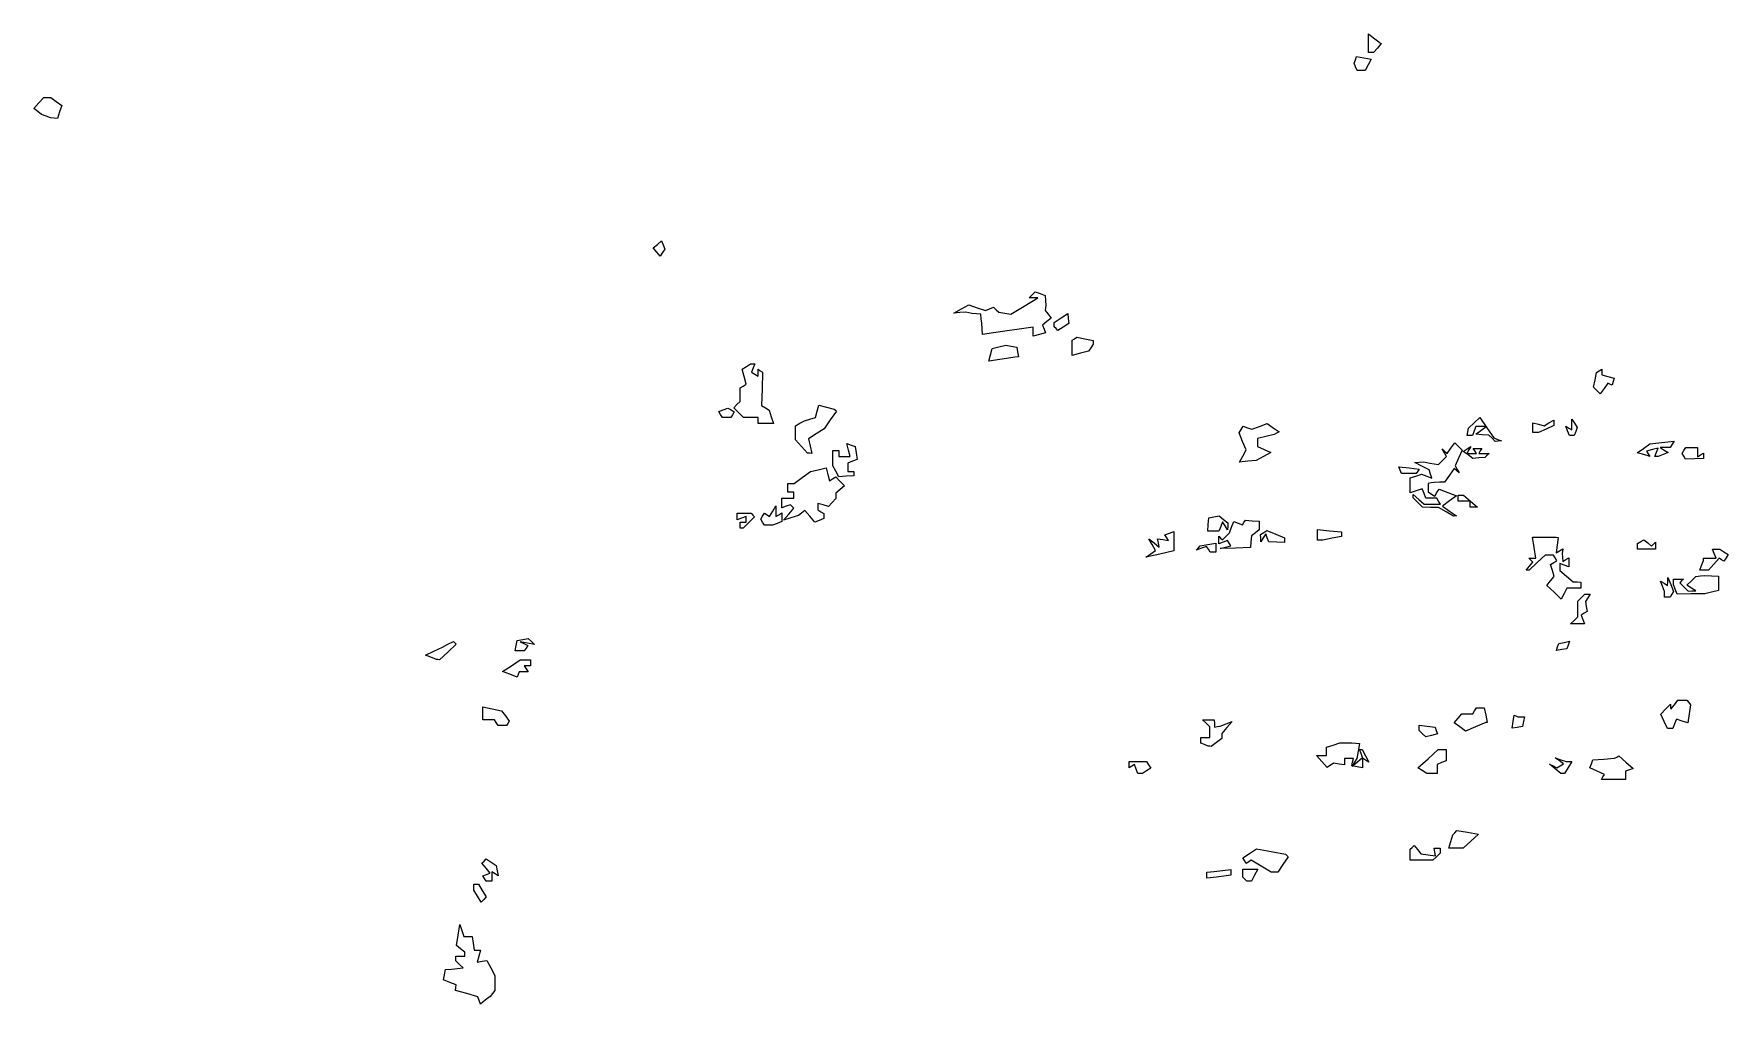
# Model space of a CAD drawing. Extents: x 0 to 4532, y 0 to 2620.
# Drawn here: x 1572 to 2138, y 1390 to 1714 of the extents above; entities that cross this region are included whole.
import ezdxf

# ---------------------------------------------------------------- set-up
doc = ezdxf.new("R2010")
doc.units = 0
doc.layers.add('Layer_1', color=7, linetype='CONTINUOUS')

msp = doc.modelspace()

# ---------------------------------------------------------------- linework, layer by layer
at = {"layer": 'Layer_1', "color": 7}
for points in [[(2018.000035, 1711.241563), (2018.000035, 1714.36404), (2019.750036, 1713.024556), (2021.500036, 1711.685072), (2021.892538, 1711.426269), (2022.285037, 1711.167466), (2021.020136, 1709.643305), (2019.755138, 1708.119143), (2018.877636, 1708.119143), (2018.000035, 1708.119143)], [(2013.754336, 1703.369126), (2013.294636, 1704.619149), (2013.682234, 1705.723782), (2014.069835, 1706.828444), (2016.510236, 1706.361946), (2018.950637, 1705.89542), (2017.940137, 1704.007262), (2016.929636, 1702.119132), (2015.571835, 1702.119132), (2014.214036, 1702.119132)], [(1575.999908, 1686.832251), (1574.499907, 1687.387587), (1573.224707, 1688.396693), (1571.949408, 1689.405799), (1573.629707, 1691.262436), (1575.309907, 1693.119044), (1576.46381, 1693.119044), (1577.617607, 1693.119044), (1579.43131, 1691.792855), (1581.245011, 1690.466665), (1580.555109, 1688.292831), (1579.865111, 1686.119054), (1578.68251, 1686.197858), (1577.49991, 1686.276661), (1575.999908, 1686.831996)], [(1780.149367, 1641.4391), (1778.975268, 1642.853673), (1780.370868, 1644.011882), (1781.766368, 1645.17009), (1782.290668, 1643.803875), (1782.814968, 1642.437689), (1782.069168, 1641.231093), (1781.323468, 1640.024384)], [(1906.000005, 1614.842779), (1906.000005, 1616.37918), (1901.250002, 1615.67248), (1896.500002, 1614.965678), (1892.75, 1614.437379), (1889, 1613.908978), (1888.884687, 1615.764078), (1888.769288, 1617.61908), (1888.634699, 1619.119078), (1888.499997, 1620.61908), (1886.999995, 1620.753782), (1885.499994, 1620.888371), (1884.499996, 1621.118856), (1883.499995, 1621.34937), (1881.499993, 1621.19148), (1879.499994, 1621.033675), (1881.999994, 1622.398674), (1884.499996, 1623.763774), (1887.262495, 1622.839274), (1890.024997, 1621.914675), (1891.390696, 1622.438775), (1892.756298, 1622.962774), (1893.628097, 1622.127375), (1894.499997, 1621.291974), (1896.499999, 1620.983975), (1898.499998, 1620.675875), (1902.999999, 1623.387977), (1907.500001, 1626.100175), (1906.05, 1626.110096), (1904.600001, 1626.120018), (1905.632802, 1627.152818), (1906.6656, 1628.185619), (1908.332803, 1627.545819), (1910.000003, 1626.906017), (1910.118406, 1625.263016), (1910.23681, 1623.620018), (1910.083314, 1622.764717), (1909.929817, 1621.909516), (1910.977216, 1620.647415), (1912.024718, 1619.385416), (1910.571817, 1618.179614), (1909.118916, 1616.973815), (1909.616016, 1615.678313), (1910.113117, 1614.382815), (1908.056615, 1613.845014), (1906.000016, 1613.307214), (1906.000016, 1614.843714)], [(1913.607805, 1615.84458), (1913.000006, 1616.452379), (1913.000006, 1617.17078), (1913.000006, 1617.88908), (1915.295608, 1619.39318), (1917.591107, 1620.89728), (1917.718922, 1619.200881), (1917.846736, 1617.504379), (1916.031136, 1616.370579), (1914.215636, 1615.236777)], [(1891.6865, 1607.02848), (1892.239001, 1609.140981), (1894.540399, 1609.718579), (1896.841801, 1610.296178), (1898.659401, 1609.946179), (1900.477002, 1609.59608), (1900.779703, 1608.02428), (1901.082503, 1606.452378), (1899.791202, 1606.284368), (1898.500001, 1606.116359), (1894.8171, 1605.516159), (1891.134101, 1604.915858)], [(1919.000009, 1609.451681), (1919.000009, 1612.001079), (1919.755709, 1612.468082), (1920.511409, 1612.935181), (1923.255709, 1612.410581), (1926.00001, 1611.885879), (1925.984986, 1611.25248), (1925.969963, 1610.619079), (1925.225261, 1609.448378), (1924.48056, 1608.27768), (1921.74056, 1607.589978), (1919.000559, 1606.902279), (1919.000559, 1609.451681)], [(1813.999977, 1585.118961), (1813.999977, 1586.118962), (1811.571376, 1586.118962), (1809.142876, 1586.118962), (1807.507075, 1587.754663), (1805.871375, 1589.390362), (1806.935675, 1590.454664), (1807.999975, 1591.518963), (1807.999975, 1593.759964), (1807.999975, 1596.000965), (1809.003676, 1596.621265), (1810.007276, 1597.241565), (1809.368276, 1599.787565), (1808.729276, 1602.333667), (1810.114676, 1603.210968), (1811.499976, 1604.088368), (1812.218577, 1604.103391), (1812.937177, 1604.118415), (1812.400377, 1602.719616), (1811.863677, 1601.320715), (1812.931777, 1600.660514), (1813.999977, 1600.000413), (1813.999977, 1601.118415), (1813.999977, 1602.236414), (1814.750577, 1601.772515), (1815.501278, 1601.308614), (1815.333277, 1595.716914), (1815.165276, 1590.125312), (1816.451676, 1589.371809), (1817.737976, 1588.618411), (1818.436376, 1586.368411), (1819.134777, 1584.11841), (1816.567378, 1584.11841), (1813.999977, 1584.11841), (1813.999977, 1585.118411)], [(2094.385152, 1595.133971), (2093.297045, 1596.222073), (2093.767965, 1598.685372), (2094.238856, 1601.148675), (2095.119467, 1601.692873), (2096.00005, 1602.237074), (2096.00005, 1601.294673), (2096.00005, 1600.352374), (2098.105456, 1599.801772), (2100.210748, 1599.251174), (2099.830452, 1598.110174), (2099.45007, 1596.969073), (2098.768054, 1597.294074), (2098.086152, 1597.619072), (2096.779748, 1595.832474), (2095.473345, 1594.045773)], [(1801.495573, 1587.126061), (1800.873173, 1588.133063), (1802.388674, 1588.714662), (1803.904174, 1589.296161), (1804.968375, 1588.638464), (1806.032575, 1587.980763), (1805.457275, 1587.049863), (1804.881975, 1586.118962), (1803.499974, 1586.118962), (1802.117974, 1586.118962)], [(1828.484981, 1576.429468), (1826.469981, 1578.619068), (1826.484976, 1581.00397), (1826.499971, 1583.388868), (1827.999972, 1584.18177), (1829.499972, 1584.974771), (1831.344873, 1585.55197), (1833.189873, 1586.129169), (1833.730973, 1588.198371), (1834.272074, 1590.267572), (1836.883977, 1589.612071), (1839.495877, 1588.956471), (1839.856977, 1588.595371), (1840.218176, 1588.234271), (1838.134974, 1585.30857), (1836.051676, 1582.382968), (1833.437673, 1580.670269), (1830.823673, 1578.957468), (1831.430873, 1576.538267), (1832.038073, 1574.119067), (1831.269073, 1574.179076), (1830.499973, 1574.239085), (1828.484972, 1576.428586)], [(2059.349147, 1579.16986), (2058.298247, 1580.22076), (2056.086347, 1580.387465), (2053.874546, 1580.554057), (2055.628447, 1581.836457), (2057.382347, 1583.118959), (2055.659747, 1583.118959), (2053.937246, 1583.118959), (2053.361648, 1581.618957), (2052.786047, 1580.118956), (2051.893046, 1580.118956), (2051.000047, 1580.118956), (2051.250035, 1581.368959), (2051.500022, 1582.618958), (2053.406024, 1584.371558), (2055.312024, 1586.124158), (2057.629424, 1582.713757), (2059.946827, 1579.303357), (2061.223427, 1578.790057), (2062.500027, 1578.276855), (2061.450026, 1578.197854), (2060.400027, 1578.118852), (2059.349124, 1579.169755)], [(1976.057425, 1573.226266), (1977.167524, 1575.300567), (1975.987424, 1578.149466), (1974.807423, 1580.998368), (1975.504825, 1582.126869), (1976.202324, 1583.255371), (1977.609825, 1582.715268), (1979.017426, 1582.175169), (1981.584124, 1583.15107), (1984.150826, 1584.126869), (1986.148827, 1582.727369), (1988.146927, 1581.327868), (1987.323428, 1580.861769), (1986.500028, 1580.395569), (1983.750027, 1579.738269), (1981.000026, 1579.080968), (1981.000026, 1577.752868), (1981.000026, 1576.424666), (1983.229526, 1575.429867), (1985.458928, 1574.435067), (1983.000226, 1573.119165), (1980.541524, 1571.803364), (1977.744426, 1571.477666), (1974.947225, 1571.151965)], [(2073.000051, 1582.735562), (2073.000051, 1584.35226), (2074.858054, 1583.866362), (2076.715952, 1583.380461), (2078.358055, 1584.299462), (2080.000055, 1585.218361), (2080.000055, 1584.32916), (2080.000055, 1583.43996), (2077.452955, 1582.279461), (2074.905954, 1581.11896), (2073.952952, 1581.11896), (2073.000051, 1581.11896)], [(2084.618457, 1581.67086), (2084.022954, 1583.22286), (2085.011557, 1582.61186), (2086.000055, 1582.00096), (2086.015079, 1583.809961), (2086.030102, 1585.618961), (2086.922302, 1584.20966), (2087.814501, 1582.800362), (2087.300001, 1581.459659), (2086.785502, 1580.118959), (2085.999457, 1580.118959), (2085.213455, 1580.118959), (2084.617856, 1581.67086)], [(1839.979286, 1568.157774), (1838.999984, 1569.987473), (1838.999984, 1572.553276), (1838.999984, 1575.118974), (1839.999985, 1575.118974), (1840.999986, 1575.118974), (1840.999986, 1574.118976), (1840.999986, 1573.118975), (1842.906385, 1573.118975), (1844.812787, 1573.118975), (1844.254687, 1575.252874), (1843.696687, 1577.386776), (1845.098386, 1576.924576), (1846.499988, 1576.462276), (1846.820088, 1574.286175), (1847.140286, 1572.110073), (1845.570085, 1571.507475), (1843.999986, 1570.904974), (1843.999986, 1569.511972), (1843.999986, 1568.118973), (1844.999987, 1568.118973), (1845.999988, 1568.118973), (1845.999287, 1567.368974), (1845.998587, 1566.618971), (1843.478586, 1566.473469), (1840.958486, 1566.327967)], [(2044.000043, 1554.618969), (2041.500044, 1556.04807), (2038.821442, 1556.083078), (2036.142942, 1556.118086), (2034.571442, 1557.689486), (2033.000041, 1559.260989), (2033.000041, 1559.844486), (2033.000041, 1560.428086), (2034.82874, 1558.773086), (2036.65754, 1557.118087), (2039.387844, 1557.118087), (2042.118042, 1557.118087), (2041.500044, 1558.118087), (2040.882043, 1559.118088), (2039.048043, 1559.118088), (2037.214041, 1559.118088), (2036.611942, 1560.687088), (2036.009943, 1562.255988), (2034.004941, 1561.619687), (2032.00004, 1560.983289), (2032.00004, 1563.483288), (2032.00004, 1565.983291), (2033.85914, 1566.57339), (2035.718241, 1567.163391), (2037.495643, 1566.481389), (2039.272941, 1565.79939), (2038.807543, 1567.208791), (2038.342143, 1568.618089), (2035.921043, 1569.853391), (2033.500042, 1571.088591), (2035.00004, 1571.221791), (2036.500042, 1571.354878), (2037.500043, 1571.131366), (2038.500044, 1570.907769), (2039.979242, 1570.670679), (2041.458343, 1570.433589), (2042.792943, 1571.768192), (2044.127543, 1573.102792), (2043.403444, 1574.360391), (2042.679345, 1575.618093), (2043.490844, 1574.883593), (2044.302245, 1574.149193), (2045.583845, 1575.883591), (2046.865446, 1577.618092), (2048.105646, 1576.395191), (2049.345745, 1575.172393), (2048.160244, 1572.570292), (2046.974645, 1569.968191), (2047.647644, 1568.793191), (2048.320745, 1567.618091), (2047.485644, 1568.376189), (2046.650546, 1569.13419), (2045.075344, 1566.842991), (2043.500043, 1564.551788), (2041.750043, 1564.459804), (2040.000042, 1564.367792), (2039.000041, 1564.242784), (2038.000043, 1564.117776), (2038.000043, 1562.676775), (2038.000043, 1561.235774), (2039.111843, 1560.548672), (2040.223642, 1559.861574), (2040.944844, 1561.028374), (2041.665944, 1562.195273), (2044.571443, 1561.090674), (2047.476845, 1559.985972), (2045.151145, 1558.231774), (2042.825544, 1556.477573), (2045.162844, 1554.850072), (2047.500044, 1553.22267), (2047.000046, 1553.205662), (2046.500046, 1553.188654), (2044.000043, 1554.617755)], [(2051.314545, 1573.631065), (2049.697045, 1574.813768), (2051.003046, 1575.620967), (2052.309047, 1576.428068), (2051.595547, 1575.273567), (2050.882046, 1574.119067), (2052.500046, 1574.119067), (2054.118048, 1574.119067), (2053.603046, 1574.952368), (2053.088048, 1575.785768), (2054.500048, 1575.785768), (2055.912047, 1575.785768), (2055.397046, 1574.952368), (2054.882047, 1574.119067), (2056.607647, 1574.119067), (2058.333349, 1574.119067), (2057.646347, 1573.432067), (2056.959347, 1572.744966), (2054.945648, 1572.596657), (2052.932046, 1572.448263)], [(2109.657661, 1573.826165), (2107.815254, 1574.301266), (2109.957368, 1575.801767), (2112.099567, 1577.302168), (2116.143559, 1577.766766), (2120.187466, 1578.231368), (2119.53476, 1577.175167), (2118.882055, 1576.119066), (2117.191075, 1576.104042), (2115.500066, 1576.089018), (2116.833852, 1575.24352), (2118.167752, 1574.397919), (2116.50217, 1573.758817), (2114.836475, 1573.119618), (2114.311272, 1573.119618), (2113.786069, 1573.119618), (2114.318274, 1574.506418), (2114.850479, 1575.893218), (2112.936468, 1575.392719), (2111.022572, 1574.892219), (2111.570367, 1574.005919), (2112.118078, 1573.119618), (2111.809073, 1573.235612), (2111.500068, 1573.351606), (2109.657661, 1573.826707)], [(2123.458478, 1573.186465), (2122.882053, 1574.119067), (2123.500062, 1575.119067), (2124.118072, 1576.119066), (2126.059068, 1576.119066), (2128.000064, 1576.119066), (2128.000064, 1574.560067), (2128.000064, 1573.001065), (2129.000071, 1573.619066), (2130.000077, 1574.237067), (2130.000077, 1573.330267), (2130.000077, 1572.423466), (2127.017462, 1572.338455), (2124.034875, 1572.253444), (2123.458478, 1573.186043)], [(1831.281182, 1553.10366), (1829.617582, 1555.046561), (1828.558782, 1554.205158), (1827.499981, 1553.363858), (1824.99998, 1552.608558), (1822.49998, 1551.853258), (1824.25218, 1553.817359), (1826.004381, 1555.781361), (1825.404381, 1556.381359), (1824.80448, 1556.981261), (1823.40218, 1556.44316), (1821.999979, 1555.905059), (1821.999979, 1557.51206), (1821.999979, 1559.119061), (1823.99998, 1559.119061), (1825.999981, 1559.119061), (1825.999981, 1560.119062), (1825.999981, 1561.119063), (1824.99998, 1561.119063), (1823.99998, 1561.119063), (1823.99998, 1562.619061), (1823.99998, 1564.119063), (1825.04048, 1564.119063), (1826.080981, 1564.119063), (1828.790482, 1566.071862), (1831.499982, 1568.024763), (1834.113883, 1568.646163), (1836.727884, 1569.267563), (1837.296585, 1567.092664), (1837.865385, 1564.917863), (1838.940385, 1565.582163), (1840.015286, 1566.246564), (1841.479786, 1564.782163), (1842.944185, 1563.317663), (1841.472085, 1562.095961), (1839.999985, 1560.87416), (1839.999985, 1559.95436), (1839.999985, 1559.034662), (1838.779485, 1557.728159), (1837.559085, 1556.42156), (1835.779482, 1556.886961), (1833.999983, 1557.352362), (1833.999983, 1556.294661), (1833.999983, 1555.23706), (1834.999983, 1554.619059), (1835.999984, 1554.001058), (1835.999984, 1553.16706), (1835.999984, 1552.333058), (1834.472383, 1551.746859), (1832.944783, 1551.160657)], [(2028.672539, 1568.529965), (2028.22714, 1569.690966), (2031.60554, 1569.296564), (2034.984042, 1568.902166), (2034.510242, 1568.135564), (2034.036541, 1567.369064), (2031.577341, 1567.369064), (2029.118041, 1567.369064)], [(2052.000045, 1557.118971), (2052.000045, 1558.118969), (2050.000046, 1558.118969), (2048.000044, 1558.118969), (2048.000044, 1559.11897), (2048.000044, 1560.118971), (2048.889245, 1560.118971), (2049.778445, 1560.118971), (2052.139246, 1558.15227), (2054.500048, 1556.185468), (2053.250048, 1556.152473), (2052.000045, 1556.119477), (2052.000045, 1557.119561)], [(1807.999975, 1550.11914), (1807.999975, 1551.119141), (1808.999976, 1551.119141), (1809.999976, 1551.119141), (1809.999976, 1552.08774), (1809.999976, 1553.056341), (1808.499976, 1552.480741), (1806.999975, 1551.90514), (1806.999975, 1553.012141), (1806.999975, 1554.119141), (1809.333276, 1554.119141), (1811.666677, 1554.119141), (1812.249977, 1553.535842), (1812.833277, 1552.95244), (1810.916676, 1551.035839), (1808.999976, 1549.119139), (1808.499976, 1549.119139), (1807.999975, 1549.119139)], [(1815.499978, 1551.119141), (1814.881977, 1552.119142), (1815.510078, 1553.135442), (1816.138178, 1554.151742), (1817.007578, 1553.614441), (1817.877078, 1553.07704), (1818.908079, 1554.848141), (1819.939179, 1556.619143), (1819.969178, 1554.810143), (1819.999177, 1553.001142), (1820.999177, 1553.61914), (1821.999177, 1554.237142), (1821.999177, 1552.785142), (1821.999177, 1551.33314), (1820.417377, 1550.72614), (1818.835577, 1550.11914), (1817.476378, 1550.11914), (1816.117178, 1550.11914), (1815.499177, 1551.119141)], [(1964.499622, 1550.369139), (1964.66491, 1552.61914), (1966.380509, 1552.951737), (1968.096111, 1553.284338), (1969.548011, 1552.079239), (1971.00001, 1550.874239), (1970.984987, 1549.746738), (1970.969963, 1548.619136), (1970.124462, 1549.952936), (1969.278864, 1551.286839), (1968.671062, 1549.702937), (1968.063362, 1548.119138), (1966.199063, 1548.119138), (1964.334761, 1548.119138), (1964.500163, 1550.369139)], [(1970.262223, 1542.786618), (1972.024523, 1543.270818), (1971.480222, 1544.151418), (1970.935922, 1545.03212), (1969.468023, 1544.46872), (1968.000022, 1543.905419), (1968.000022, 1545.179119), (1968.000022, 1546.45272), (1968.619021, 1545.833718), (1969.238122, 1545.21462), (1970.425022, 1546.417021), (1971.611923, 1547.619421), (1972.314422, 1549.47322), (1973.016924, 1551.326921), (1974.476424, 1550.76682), (1975.935924, 1550.206719), (1976.425623, 1550.999122), (1976.915325, 1551.79142), (1979.207724, 1551.622532), (1981.500026, 1551.453643), (1981.526105, 1550.036544), (1981.552184, 1548.619442), (1980.231785, 1547.600143), (1978.911384, 1546.580843), (1978.758795, 1544.600143), (1978.606206, 1542.619442), (1973.553505, 1542.460928), (1968.500904, 1542.302443), (1970.263104, 1542.786643)], [(1945.245815, 1540.557415), (1946.812615, 1541.703114), (1945.729215, 1543.661316), (1944.645916, 1545.619618), (1946.379316, 1544.200316), (1948.112816, 1542.781116), (1947.806416, 1544.200316), (1947.500016, 1545.619618), (1949.350417, 1545.302715), (1951.200718, 1544.985816), (1950.606117, 1545.947915), (1950.011516, 1546.910017), (1951.505718, 1547.483418), (1953.000019, 1548.056818), (1953.000019, 1544.815615), (1953.000019, 1541.574316), (1948.339517, 1540.493015), (1943.679114, 1539.411815)], [(1984.234927, 1545.952938), (1983.721726, 1547.28684), (1982.876125, 1545.952938), (1982.030627, 1544.619138), (1982.015603, 1545.81014), (1982.000579, 1547.001139), (1983.060981, 1547.656439), (1984.121281, 1548.311741), (1987.060982, 1547.094138), (1990.000584, 1545.876539), (1990.000584, 1545.103638), (1990.000584, 1544.330738), (1987.374681, 1544.474936), (1984.748681, 1544.619135), (1984.23548, 1545.952935)], [(2001.000031, 1546.89554), (2001.000031, 1548.672039), (2005.000032, 1548.290541), (2009.000033, 1547.90904), (2009.000033, 1547.139138), (2009.000033, 1546.369138), (2005.875033, 1545.744138), (2002.750031, 1545.119138), (2001.875032, 1545.119138), (2001.000031, 1545.119138)], [(2080.080956, 1527.690512), (2077.661854, 1530.007212), (2078.913555, 1531.515411), (2080.165255, 1533.023613), (2079.541953, 1534.987513), (2078.918654, 1536.951314), (2079.975654, 1537.604513), (2081.032654, 1538.257814), (2080.457354, 1539.188714), (2079.882054, 1540.119615), (2078.492553, 1540.119615), (2077.103055, 1540.119615), (2074.405554, 1537.619613), (2071.708053, 1535.119613), (2071.231552, 1535.119613), (2070.755153, 1535.119613), (2071.868951, 1536.461614), (2072.982652, 1537.803613), (2072.324753, 1538.461613), (2071.666752, 1539.119614), (2072.827951, 1539.119614), (2073.989153, 1539.119614), (2073.432953, 1542.619615), (2072.876653, 1546.119615), (2076.438353, 1546.119615), (2080.000055, 1546.119615), (2080.750054, 1546.073609), (2081.500054, 1546.027603), (2081.163754, 1543.461301), (2080.827454, 1540.895101), (2081.938554, 1541.5818), (2083.049656, 1542.268501), (2082.906449, 1541.444101), (2082.763243, 1540.6198), (2082.881646, 1539.3108), (2083.000049, 1538.0018), (2084.00005, 1538.619801), (2085.000051, 1539.237799), (2085.000051, 1537.7102), (2085.000051, 1536.1826), (2083.50005, 1536.758201), (2082.000048, 1537.333798), (2082.000048, 1536.137098), (2082.000048, 1534.940398), (2084.250049, 1533.063397), (2086.50005, 1531.186297), (2087.75005, 1531.153302), (2089.000052, 1531.120307), (2089.000052, 1530.120306), (2089.000052, 1529.120305), (2086.652851, 1529.120305), (2084.305651, 1529.120305), (2083.40285, 1527.247406), (2082.500049, 1525.374603), (2080.08095, 1527.691204)], [(1964.527021, 1542.075717), (1963.935921, 1543.032118), (1962.21802, 1542.416419), (1960.50002, 1541.800716), (1961.127319, 1542.504018), (1961.754621, 1543.207319), (1964.377321, 1543.682919), (1967.000021, 1544.158519), (1967.000021, 1542.639018), (1967.000021, 1541.119418), (1966.05902, 1541.119418), (1965.118022, 1541.119418)], [(2108.000073, 1543.060133), (2108.000073, 1544.001134), (2109.043875, 1544.646234), (2110.087677, 1545.291334), (2111.38586, 1544.213933), (2112.684072, 1543.136532), (2113.342078, 1543.794434), (2114.000056, 1544.452432), (2114.000056, 1543.285833), (2114.000056, 1542.119132), (2111.000065, 1542.119132), (2108.000073, 1542.119132)], [(2129.393066, 1536.701414), (2130.000077, 1538.283215), (2130.000077, 1538.701413), (2130.000077, 1539.119614), (2132.10707, 1539.119614), (2134.214063, 1539.119614), (2133.638459, 1540.619616), (2133.062856, 1542.119614), (2134.281471, 1542.104591), (2135.500057, 1542.089567), (2136.878177, 1541.216666), (2138.256269, 1540.343768), (2137.559059, 1539.215666), (2136.861878, 1538.087565), (2136.064577, 1538.580266), (2135.267361, 1539.072967), (2133.478784, 1537.096567), (2131.690065, 1535.120166), (2130.238074, 1535.120166), (2128.786055, 1535.120166), (2129.393066, 1536.701964)], [(2117.000076, 1527.037809), (2117.000076, 1527.956011), (2116.330164, 1529.701912), (2115.660167, 1531.447711), (2116.830167, 1530.724613), (2118.000054, 1530.001611), (2118.062984, 1531.310611), (2118.125913, 1532.619611), (2119.064436, 1530.277212), (2120.003016, 1527.934909), (2119.442011, 1527.02721), (2118.881119, 1526.11961), (2117.94013, 1526.11961), (2116.999112, 1526.11961), (2116.999112, 1527.037809)], [(2120.607079, 1528.701412), (2120.000068, 1530.28321), (2120.000068, 1531.201412), (2120.000068, 1532.119613), (2121.666755, 1532.119613), (2123.333357, 1532.119613), (2122.714355, 1531.500611), (2122.095268, 1530.88151), (2123.47628, 1529.500612), (2124.857178, 1528.119609), (2126.178662, 1528.134633), (2127.500061, 1528.149657), (2126.000079, 1529.098158), (2124.500069, 1530.046758), (2126.000079, 1531.504257), (2127.500061, 1532.961758), (2129.000071, 1533.158851), (2130.50008, 1533.356058), (2132.750081, 1533.237569), (2135.000082, 1533.119081), (2135.000082, 1530.735679), (2135.000082, 1528.352379), (2132.750081, 1527.749379), (2130.50008, 1527.146379), (2125.857071, 1527.132489), (2121.214062, 1527.118599), (2120.607079, 1528.7004)], [(2086.800057, 1518.319496), (2088.000057, 1519.519496), (2088.000057, 1522.119499), (2088.000057, 1524.719499), (2089.200056, 1525.919498), (2090.400059, 1527.119498), (2091.259047, 1527.119498), (2092.118059, 1527.119498), (2091.334052, 1525.869498), (2090.549958, 1524.619498), (2090.822849, 1522.958098), (2091.095769, 1521.296697), (2090.091547, 1520.676097), (2089.087345, 1520.055397), (2089.650745, 1518.587495), (2090.214046, 1517.119497), (2087.907049, 1517.119497), (2085.600047, 1517.119497)], [(1733.188154, 1509.857994), (1733.522954, 1511.596494), (1735.367654, 1511.951794), (1737.212354, 1512.307095), (1738.250255, 1511.269194), (1739.288056, 1510.231393), (1736.894055, 1510.686493), (1734.499955, 1511.141695), (1735.756154, 1510.545195), (1737.012455, 1509.948694), (1736.447156, 1509.034093), (1735.881956, 1508.119494), (1734.367653, 1508.119494), (1732.853354, 1508.119494)], [(1704.673245, 1505.979792), (1702.846545, 1506.699492), (1705.673246, 1508.026194), (1708.499947, 1509.352795), (1710.347346, 1510.305494), (1712.194747, 1511.258094), (1712.662847, 1510.789995), (1713.130949, 1510.321892), (1710.325646, 1507.720693), (1707.520347, 1505.119491), (1707.010147, 1505.189507), (1706.499945, 1505.259494), (1704.673245, 1505.979194)], [(2081.276355, 1509.449694), (2081.665756, 1510.619493), (2083.448057, 1510.964994), (2085.230355, 1511.310495), (2084.811057, 1510.052394), (2084.391657, 1508.794194), (2082.639256, 1508.537006), (2080.886854, 1508.279904)], [(1731.043052, 1500.28539), (1728.586253, 1501.20809), (1731.543053, 1503.157193), (1734.499955, 1505.106293), (1736.249955, 1505.116214), (1737.999955, 1505.126135), (1737.999955, 1504.126137), (1737.999955, 1503.126136), (1736.940954, 1503.126136), (1735.881956, 1503.126136), (1736.499954, 1502.126135), (1737.117955, 1501.126134), (1735.642354, 1501.126134), (1734.166654, 1501.126134), (1733.833254, 1500.247734), (1733.499954, 1499.369334), (1731.043052, 1500.292034)], [(2116.845956, 1484.557551), (2115.734775, 1486.996354), (2117.367475, 1488.628954), (2119.000061, 1490.261654), (2119.032093, 1489.440154), (2119.064124, 1488.618752), (2120.282313, 1490.118754), (2121.500531, 1491.618755), (2123.000513, 1491.618755), (2124.500523, 1491.618755), (2125.073915, 1490.845452), (2125.647336, 1490.072254), (2125.206038, 1487.065553), (2124.764712, 1484.058852), (2122.877716, 1484.657751), (2120.990635, 1485.256652), (2120.388613, 1483.687751), (2119.786534, 1482.118752), (2118.872133, 1482.118752), (2117.95762, 1482.118752), (2116.84641, 1484.557551)], [(1726.499953, 1484.119051), (1725.881952, 1485.119052), (1723.94095, 1485.119052), (1721.999951, 1485.119052), (1721.999951, 1487.244054), (1721.999951, 1489.369052), (1725.142251, 1488.740554), (1728.284553, 1488.112153), (1729.553553, 1486.376652), (1730.822554, 1484.641151), (1730.352252, 1483.880051), (1729.881953, 1483.119051), (1728.499952, 1483.119051), (1727.117951, 1483.119051)], [(1963.250021, 1476.781336), (1962.000019, 1477.285736), (1962.000019, 1478.202336), (1962.000019, 1479.119035), (1963.50002, 1479.119035), (1965.000022, 1479.119035), (1965.000022, 1480.919036), (1965.000022, 1482.719037), (1963.800019, 1483.919036), (1962.60002, 1485.119038), (1963.800019, 1485.119038), (1965.000022, 1485.119038), (1965.750021, 1485.119038), (1966.50002, 1485.119038), (1966.545035, 1483.869038), (1966.590049, 1482.619036), (1967.54465, 1482.794926), (1968.499149, 1482.970816), (1970.499151, 1483.714513), (1972.49915, 1484.458115), (1970.74915, 1482.459814), (1968.99915, 1480.461513), (1968.99915, 1479.650515), (1968.99915, 1478.839514), (1967.249149, 1477.511014), (1965.499149, 1476.182614), (1964.999149, 1476.229612), (1964.499148, 1476.276611), (1963.249148, 1476.78101)], [(2048.592545, 1482.67506), (2046.703244, 1484.056559), (2047.974144, 1485.587761), (2049.244945, 1487.11906), (2051.063447, 1487.11906), (2052.882046, 1487.11906), (2053.500047, 1488.119061), (2054.118048, 1489.119062), (2055.442449, 1489.119062), (2056.766846, 1489.119062), (2057.244847, 1486.61906), (2057.722749, 1484.11906), (2057.483561, 1484.11906), (2057.24426, 1484.11906), (2053.863159, 1482.706261), (2050.481956, 1481.293558)], [(2066.369952, 1484.46055), (2066.699352, 1486.619048), (2067.349651, 1486.369061), (2068.000052, 1486.119073), (2069.073351, 1486.119073), (2070.146651, 1486.119073), (2069.823351, 1484.463572), (2069.500051, 1482.80807), (2067.77025, 1482.554964), (2066.040552, 1482.301972)], [(2036.084341, 1480.434759), (2035.00004, 1481.51906), (2035.00004, 1482.385458), (2035.00004, 1483.251859), (2037.672942, 1482.935459), (2040.345844, 1482.619059), (2040.713843, 1481.49636), (2041.081843, 1480.373658), (2039.125242, 1479.862059), (2037.168741, 1479.35036)], [(2002.478732, 1471.142655), (2000.690031, 1473.119055), (2002.345031, 1473.119055), (2004.000033, 1473.119055), (2004.000033, 1474.502453), (2004.000033, 1475.885755), (2006.250034, 1476.646056), (2008.500035, 1477.406254), (2010.500034, 1477.381309), (2012.500036, 1477.356364), (2013.769634, 1477.237366), (2015.039137, 1477.118481), (2014.588836, 1474.634979), (2014.138436, 1472.151477), (2013.377336, 1470.884977), (2012.616135, 1469.618476), (2014.353634, 1471.028679), (2016.091037, 1472.438879), (2015.576937, 1473.778677), (2015.062834, 1475.118479), (2015.496235, 1475.118479), (2015.929635, 1475.118479), (2017.064636, 1472.997778), (2018.199535, 1470.877076), (2017.099837, 1471.556779), (2016.000036, 1472.236479), (2016.000036, 1470.604177), (2016.000036, 1468.971876), (2014.250036, 1469.354576), (2012.500036, 1469.737276), (2012.750023, 1470.927879), (2013.000011, 1472.118479), (2011.500012, 1472.118479), (2010.000011, 1472.118479), (2010.000011, 1471.055577), (2010.000011, 1469.992777), (2008.250011, 1470.280678), (2006.50001, 1470.568579), (2005.38361, 1469.867078), (2004.267309, 1469.165678), (2002.47871, 1471.142079)], [(2036.017242, 1468.08724), (2034.534342, 1469.024842), (2037.947341, 1472.071942), (2041.360242, 1475.119043), (2042.680144, 1475.119043), (2044.000043, 1475.119043), (2044.000043, 1473.226043), (2044.000043, 1471.333041), (2042.500045, 1470.757443), (2041.000043, 1470.181843), (2041.000043, 1468.650442), (2041.000043, 1467.119041), (2039.250043, 1467.134065), (2037.500043, 1467.149088), (2036.017242, 1468.08669)], [(2096.409657, 1465.972832), (2096.937355, 1466.826531), (2094.488447, 1467.942432), (2092.039454, 1469.058234), (2092.549067, 1470.386232), (2093.058651, 1471.714233), (2096.693462, 1471.959033), (2100.328159, 1472.203748), (2101.035063, 1472.640649), (2101.741854, 1473.077547), (2104.120973, 1470.963647), (2106.500063, 1468.849746), (2105.250069, 1468.401047), (2104.000075, 1467.952348), (2104.000075, 1466.535747), (2104.000075, 1465.119045), (2099.94106, 1465.119045), (2095.882072, 1465.119045)], [(1940.363813, 1468.613342), (1939.790413, 1470.107541), (1938.895214, 1469.55424), (1938.000013, 1469.001042), (1938.000013, 1470.060041), (1938.000013, 1471.119042), (1940.941013, 1471.119042), (1943.882015, 1471.119042), (1944.569114, 1470.007242), (1945.256215, 1468.89544), (1943.878115, 1468.022542), (1942.500014, 1467.149641), (1941.718613, 1467.134617), (1940.937214, 1467.119594), (1940.363813, 1468.613892)], [(2080.441154, 1468.693242), (2078.500054, 1470.267341), (2079.750053, 1469.634141), (2081.000056, 1469.001042), (2082.106855, 1469.685042), (2083.213555, 1470.369043), (2081.856856, 1471.338341), (2080.500055, 1472.307742), (2082.331855, 1471.713343), (2084.163655, 1471.119042), (2085.090355, 1471.119042), (2086.016955, 1471.119042), (2084.767956, 1469.11904), (2083.518954, 1467.119041), (2082.950656, 1467.119041), (2082.382354, 1467.119041)], [(2045.545045, 1444.369015), (2046.224844, 1446.619016), (2046.886244, 1447.342814), (2047.547745, 1448.066715), (2051.197545, 1447.474416), (2054.847448, 1446.882113), (2052.277747, 1444.500514), (2049.708046, 1442.119014), (2047.286646, 1442.119014), (2044.865245, 1442.119014)], [(1722.55275, 1432.033614), (1721.987451, 1432.948213), (1723.243752, 1433.371014), (1724.499951, 1433.793813), (1723.107451, 1435.480513), (1721.71495, 1437.167315), (1722.40545, 1437.857815), (1723.095851, 1438.548315), (1724.797952, 1437.476413), (1726.499953, 1436.404613), (1726.846052, 1434.643413), (1727.192253, 1432.882114), (1726.096053, 1433.559612), (1724.999951, 1434.237013), (1724.999951, 1432.678014), (1724.999951, 1431.119012), (1724.058951, 1431.119012), (1723.11795, 1431.119012)], [(1982.189925, 1436.144625), (1978.879826, 1438.162726), (1978.009026, 1437.624526), (1977.138225, 1437.086425), (1976.577725, 1437.993325), (1976.017224, 1438.900225), (1978.327926, 1440.414326), (1980.638625, 1441.928328), (1985.487127, 1441.022528), (1990.335628, 1440.116728), (1990.747729, 1439.704627), (1991.15983, 1439.292526), (1989.464927, 1436.705826), (1987.770026, 1434.119024), (1986.635028, 1434.119024), (1985.500027, 1434.119024), (1982.189925, 1436.137125)], [(2032.00004, 1439.952324), (2032.00004, 1441.785725), (2032.651142, 1442.436823), (2033.30224, 1443.087925), (2034.401142, 1441.676123), (2035.500041, 1440.264223), (2038.000043, 1439.941623), (2040.500043, 1439.619023), (2040.250055, 1440.869023), (2040.000039, 1442.119026), (2041.00004, 1442.119026), (2042.000041, 1442.119026), (2042.000041, 1441.319023), (2042.000041, 1440.519023), (2040.800039, 1439.319024), (2039.60004, 1438.119022), (2035.80004, 1438.119022), (2032.000037, 1438.119022)], [(1964.000021, 1433.131124), (1964.000021, 1434.119024), (1965.250021, 1434.233033), (1966.50002, 1434.347043), (1969.250022, 1434.673143), (1972.000023, 1434.999241), (1972.000023, 1434.059142), (1972.000023, 1433.119042), (1971.250023, 1433.007244), (1970.500021, 1432.895446), (1967.250022, 1432.519447), (1964.000021, 1432.143346)], [(1976.666724, 1431.785724), (1976.000024, 1432.452325), (1976.000024, 1433.785726), (1976.000024, 1435.119025), (1978.535224, 1435.119025), (1981.070427, 1435.119025), (1980.000025, 1433.119025), (1978.929625, 1431.119024), (1978.131525, 1431.119024), (1977.333325, 1431.119024)], [(1720.22495, 1426.130414), (1718.999948, 1428.091913), (1718.999948, 1429.105415), (1718.999948, 1430.119014), (1719.75945, 1430.119014), (1720.518851, 1430.119014), (1721.841551, 1428.001114), (1723.164152, 1425.883213), (1722.307051, 1425.026112), (1721.449851, 1424.168912)], [(1720.788449, 1391.253495), (1720.382451, 1392.471494), (1716.616249, 1393.545196), (1712.850047, 1394.618994), (1712.999149, 1395.569497), (1713.148251, 1396.519996), (1710.99985, 1397.314695), (1708.851449, 1398.109496), (1709.193551, 1399.864196), (1709.53575, 1401.618998), (1711.517851, 1401.762686), (1713.499952, 1401.906375), (1714.449952, 1402.012674), (1715.39995, 1402.118973), (1714.199951, 1403.318973), (1712.999951, 1404.518972), (1712.999951, 1405.318972), (1712.999951, 1406.118974), (1714.49995, 1406.118974), (1715.999951, 1406.118974), (1715.999951, 1406.758774), (1715.999951, 1407.398474), (1714.595852, 1408.508774), (1713.19165, 1409.618975), (1713.74575, 1413.116977), (1714.29975, 1416.615075), (1715.000651, 1414.616975), (1715.701551, 1412.618975), (1717.100752, 1412.618975), (1718.499954, 1412.618975), (1718.819552, 1410.368974), (1719.139053, 1408.118973), (1720.186152, 1408.118973), (1721.233253, 1408.118973), (1720.703954, 1406.095174), (1720.174754, 1404.071472), (1721.781854, 1404.345186), (1723.388954, 1404.618984), (1724.679755, 1402.118985), (1725.970455, 1399.618982), (1725.969854, 1397.118983), (1725.969355, 1394.61898), (1725.234654, 1393.618982), (1724.499954, 1392.618981), (1722.847154, 1391.327281), (1721.194453, 1390.035479)]]:
    msp.add_lwpolyline(points, close=True, dxfattribs=at)

doc.saveas('drawing.dxf')
